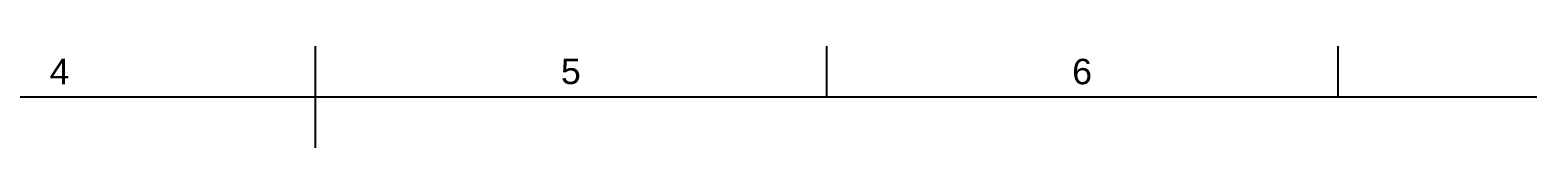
# Model space of a CAD drawing. Header units: millimetres. Extents: x 0 to 420, y 0 to 297.
# Drawn here: x 187.1 to 333.5, y 282 to 292 of the extents above; entities that cross this region are included whole.
import ezdxf
from ezdxf.enums import TextEntityAlignment as Align

# ---------------------------------------------------------------- set-up
doc = ezdxf.new("R2010")
doc.units = ezdxf.units.MM
doc.header["$LTSCALE"] = 0.75
doc.layers.add('BORDER', color=7, linetype='Continuous', lineweight=25)
doc.styles.add('FusionTitle', font='arial.ttf')

# ---------------------------------------------------------------- blocks, each defined once
blk = doc.blocks.new('ISO_A3_SHEET')
at = {"layer": 'BORDER'}
for p, q in [((215, 292), (215, 282)), ((265, 292), (265, 287)), ((315, 292), (315, 287)), ((410, 287), (20, 287))]:
    blk.add_line(p, q, dxfattribs=at)
at = {"layer": 'BORDER', "style": 'FusionTitle'}
for s, p in [('4', (190, 289.5)), ('5', (240, 289.5)), ('6', (290, 289.5))]:
    blk.add_text(s, height=2.5, dxfattribs=at).set_placement(p, align=Align.MIDDLE)

msp = doc.modelspace()

# ---------------------------------------------------------------- block references
at = {"layer": 'BORDER'}
msp.add_blockref('ISO_A3_SHEET', (0, 0), dxfattribs=at)

doc.saveas('drawing.dxf')
